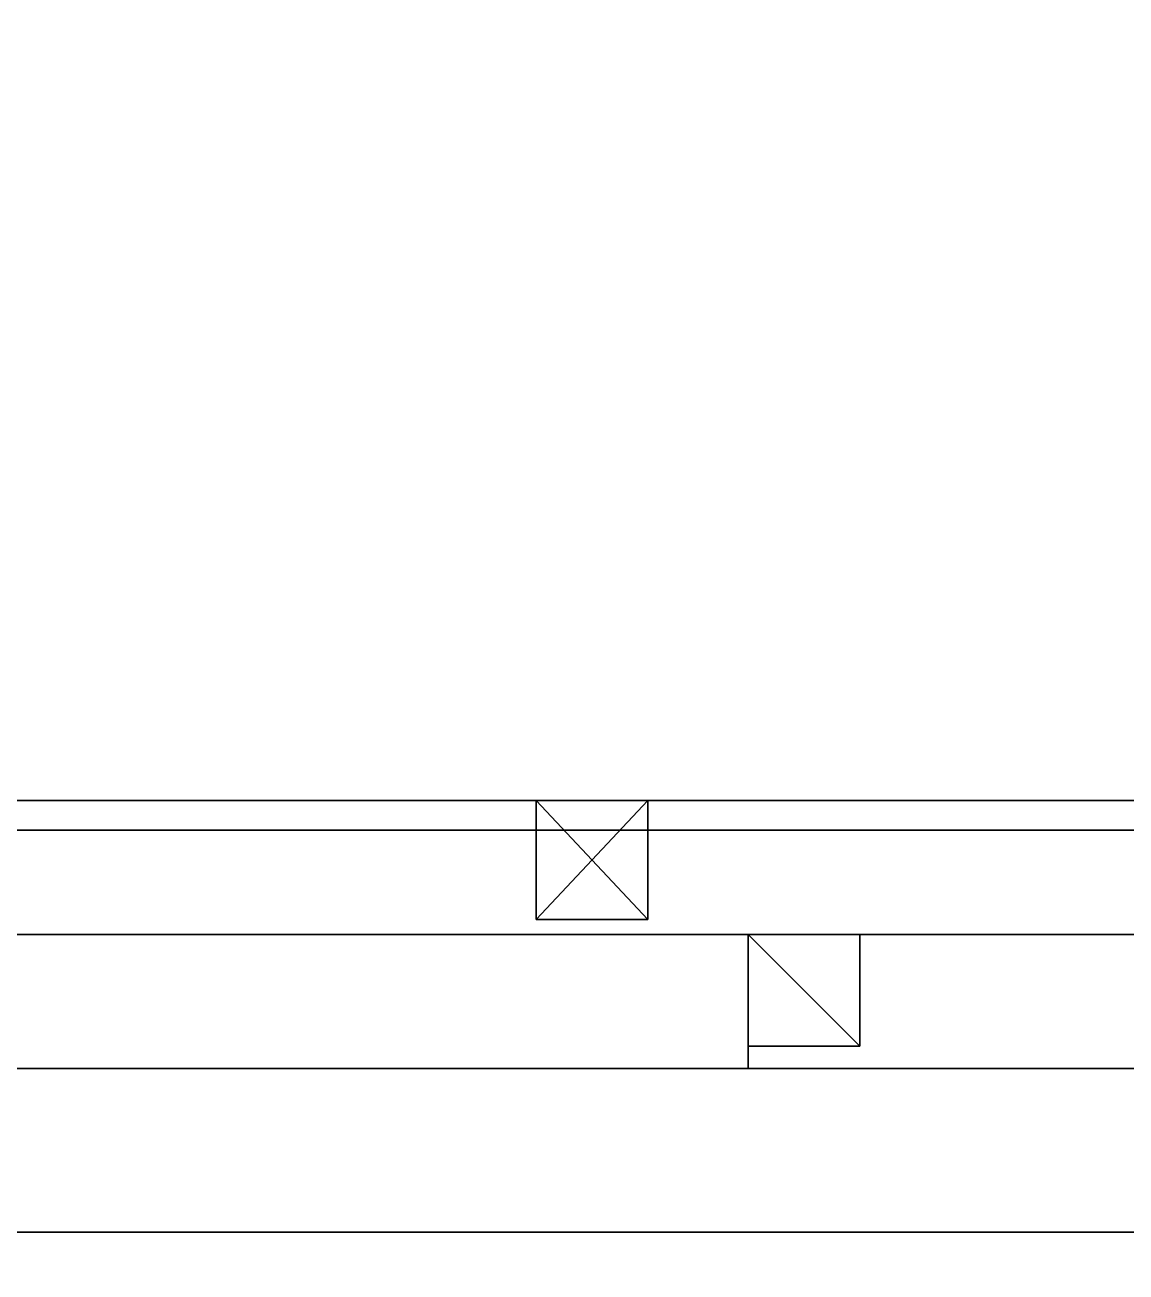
# Model space of a CAD drawing. Extents: x 0 to 7800, y -5130 to 1.
# Drawn here: x 6633.6 to 6781.4, y -764.3 to -596.8 of the extents above; entities that cross this region are included whole.
import ezdxf

# ---------------------------------------------------------------- set-up
doc = ezdxf.new("R2010")
doc.units = 0
for name, color, linetype in [('LAYER0', 7, 'CONTINUOUS'), ('LAYER2', 7, 'CONTINUOUS'), ('LAYER580', 7, 'CONTINUOUS'), ('LAYER581', 7, 'CONTINUOUS'), ('LAYER585', 7, 'CONTINUOUS'), ('LAYER604', 253, 'CONTINUOUS'), ('LAYER605', 253, 'CONTINUOUS'), ('LAYER606', 253, 'CONTINUOUS'), ('LAYER607', 253, 'CONTINUOUS'), ('LAYER608', 253, 'CONTINUOUS'), ('LAYER609', 253, 'CONTINUOUS'), ('LAYER611', 7, 'CONTINUOUS'), ('LAYER615', 253, 'CONTINUOUS'), ('LAYER621', 7, 'CONTINUOUS'), ('LAYER637', 253, 'CONTINUOUS'), ('LAYER639', 7, 'CONTINUOUS'), ('LAYER643', 253, 'CONTINUOUS'), ('LAYER649', 7, 'CONTINUOUS'), ('LAYER665', 253, 'CONTINUOUS'), ('LAYER666', 7, 'CONTINUOUS'), ('LAYER907', 2, 'CONTINUOUS')]:
    doc.layers.add(name, color=color, linetype=linetype)

msp = doc.modelspace()

# ---------------------------------------------------------------- linework, layer by layer
at = {"layer": 'LAYER0'}
for points, invisible_edges in [([(7199.692, -1929.002, -5), (5130.692, -289.002, -5), (7199.692, 0.998, -5), (7199.692, -1929.002, -5)], 7), ([(5130.692, -289.002), (7199.692, -1929.002), (5130.692, 0.998), (5130.692, -289.002)], 3), ([(5130.692, 0.998), (7199.692, -1929.002), (7199.692, 0.998), (5130.692, 0.998)], 3), ([(4825.692, -1929.002, -5), (5130.692, -289.002, -5), (7199.692, -1929.002, -5), (4825.692, -1929.002, -5)], 3), ([(5130.692, -289.002), (4825.692, -1929.002), (7199.692, -1929.002), (5130.692, -289.002)], 5)]:
    msp.add_3dface(points, dxfattribs=dict(at, invisible_edges=invisible_edges))
at = {"layer": 'LAYER580', "invisible_edges": 1}
for points in [[(7031.695, -149, 181), (6502.695, -719, 181), (6502.695, -149, 181), (7031.695, -149, 181)], [(6502.695, -719, 181), (7031.695, -149, 181), (7031.695, -719, 181), (6502.695, -719, 181)], [(7031.695, -719, 199), (6502.695, -149, 199), (6502.695, -719, 199), (7031.695, -719, 199)], [(6502.695, -149, 199), (7031.695, -719, 199), (7031.695, -149, 199), (6502.695, -149, 199)], [(7031.695, -719, 199), (6502.695, -719, 181), (7031.695, -719, 181), (7031.695, -719, 199)], [(6502.695, -719, 181), (7031.695, -719, 199), (6502.695, -719, 199), (6502.695, -719, 181)]]:
    msp.add_3dface(points, dxfattribs=at)
at = {"layer": 'LAYER581', "invisible_edges": 1}
for points in [[(6502.695, -149, 2379), (7031.695, -719, 2379), (7031.695, -149, 2379), (6502.695, -149, 2379)], [(7031.695, -719, 2379), (6502.695, -149, 2379), (6502.695, -719, 2379), (7031.695, -719, 2379)], [(6502.695, -719, 2361), (7031.695, -149, 2361), (7031.695, -719, 2361), (6502.695, -719, 2361)], [(7031.695, -149, 2361), (6502.695, -719, 2361), (6502.695, -149, 2361), (7031.695, -149, 2361)], [(6502.695, -719, 2361), (7031.695, -719, 2379), (6502.695, -719, 2379), (6502.695, -719, 2361)], [(7031.695, -719, 2379), (6502.695, -719, 2361), (7031.695, -719, 2361), (7031.695, -719, 2379)]]:
    msp.add_3dface(points, dxfattribs=at)
at = {"layer": 'LAYER585', "invisible_edges": 1}
for points in [[(6502.695, -173.6, 877), (7031.695, -719, 877), (7031.695, -173.6, 877), (6502.695, -173.6, 877)], [(7031.695, -719, 877), (6502.695, -173.6, 877), (6502.695, -719, 877), (7031.695, -719, 877)], [(6502.695, -719, 859), (7031.695, -173.6, 859), (7031.695, -719, 859), (6502.695, -719, 859)], [(7031.695, -173.6, 859), (6502.695, -719, 859), (6502.695, -173.6, 859), (7031.695, -173.6, 859)], [(6502.695, -719, 859), (7031.695, -719, 877), (6502.695, -719, 877), (6502.695, -719, 859)], [(7031.695, -719, 877), (6502.695, -719, 859), (7031.695, -719, 859), (7031.695, -719, 877)]]:
    msp.add_3dface(points, dxfattribs=at)
at = {"layer": 'LAYER604', "invisible_edges": 1}
for points in [[(6730.695, -719, 868.5), (6486.695, -719, 2377), (6730.695, -719, 2377), (6730.695, -719, 868.5)], [(6486.695, -719, 2377), (6730.695, -719, 868.5), (6486.695, -719, 868.5), (6486.695, -719, 2377)], [(6730.695, -719, 868.5), (6486.695, -737, 868.5), (6486.695, -719, 868.5), (6730.695, -719, 868.5)], [(6486.695, -737, 868.5), (6730.695, -719, 868.5), (6730.695, -737, 868.5), (6486.695, -737, 868.5)], [(6730.695, -737, 2377), (6486.695, -719, 2377), (6486.695, -737, 2377), (6730.695, -737, 2377)], [(6486.695, -719, 2377), (6730.695, -737, 2377), (6730.695, -719, 2377), (6486.695, -719, 2377)], [(6730.695, -737, 2377), (6730.695, -719, 868.5), (6730.695, -719, 2377), (6730.695, -737, 2377)], [(6730.695, -719, 868.5), (6730.695, -737, 2377), (6730.695, -737, 868.5), (6730.695, -719, 868.5)], [(6486.695, -737, 868.5), (6730.695, -737, 2377), (6486.695, -737, 2377), (6486.695, -737, 868.5)], [(6730.695, -737, 2377), (6486.695, -737, 868.5), (6730.695, -737, 868.5), (6730.695, -737, 2377)]]:
    msp.add_3dface(points, dxfattribs=at)
at = {"layer": 'LAYER605'}
for points in [[(6730.695, -719, 868.5), (6745.695, -734, 868.5), (6730.695, -734, 868.5), (6730.695, -719, 868.5)], [(6745.695, -719, 868.5), (6745.695, -734, 868.5), (6730.695, -719, 868.5), (6745.695, -719, 868.5)], [(6730.695, -719, 883.5), (6745.695, -719, 868.5), (6730.695, -719, 868.5), (6730.695, -719, 883.5)], [(6745.695, -719, 883.5), (6745.695, -719, 868.5), (6730.695, -719, 883.5), (6745.695, -719, 883.5)], [(6730.695, -734, 883.5), (6730.695, -719, 868.5), (6730.695, -734, 868.5), (6730.695, -734, 883.5)], [(6730.695, -719, 883.5), (6730.695, -719, 868.5), (6730.695, -734, 883.5), (6730.695, -719, 883.5)], [(6745.695, -734, 883.5), (6730.695, -719, 883.5), (6730.695, -734, 883.5), (6745.695, -734, 883.5)], [(6745.695, -719, 883.5), (6730.695, -719, 883.5), (6745.695, -734, 883.5), (6745.695, -719, 883.5)], [(6745.695, -734, 868.5), (6745.695, -719, 883.5), (6745.695, -734, 883.5), (6745.695, -734, 868.5)], [(6745.695, -719, 868.5), (6745.695, -719, 883.5), (6745.695, -734, 868.5), (6745.695, -719, 868.5)], [(6730.695, -734, 868.5), (6745.695, -734, 883.5), (6730.695, -734, 883.5), (6730.695, -734, 868.5)], [(6745.695, -734, 868.5), (6745.695, -734, 883.5), (6730.695, -734, 868.5), (6745.695, -734, 868.5)]]:
    msp.add_3dface(points, dxfattribs=at)
at = {"layer": 'LAYER606'}
for points in [[(6730.695, -719, 868.5), (6745.695, -734, 868.5), (6730.695, -734, 868.5), (6730.695, -719, 868.5)], [(6745.695, -719, 868.5), (6745.695, -734, 868.5), (6730.695, -719, 868.5), (6745.695, -719, 868.5)], [(6730.695, -719, 883.5), (6745.695, -719, 868.5), (6730.695, -719, 868.5), (6730.695, -719, 883.5)], [(6745.695, -719, 883.5), (6745.695, -719, 868.5), (6730.695, -719, 883.5), (6745.695, -719, 883.5)], [(6730.695, -734, 883.5), (6730.695, -719, 868.5), (6730.695, -734, 868.5), (6730.695, -734, 883.5)], [(6730.695, -719, 883.5), (6730.695, -719, 868.5), (6730.695, -734, 883.5), (6730.695, -719, 883.5)], [(6745.695, -734, 883.5), (6730.695, -719, 883.5), (6730.695, -734, 883.5), (6745.695, -734, 883.5)], [(6745.695, -719, 883.5), (6730.695, -719, 883.5), (6745.695, -734, 883.5), (6745.695, -719, 883.5)], [(6745.695, -734, 868.5), (6745.695, -719, 883.5), (6745.695, -734, 883.5), (6745.695, -734, 868.5)], [(6745.695, -719, 868.5), (6745.695, -719, 883.5), (6745.695, -734, 868.5), (6745.695, -719, 868.5)], [(6730.695, -734, 868.5), (6745.695, -734, 883.5), (6730.695, -734, 883.5), (6730.695, -734, 868.5)], [(6745.695, -734, 868.5), (6745.695, -734, 883.5), (6730.695, -734, 868.5), (6745.695, -734, 868.5)]]:
    msp.add_3dface(points, dxfattribs=at)
at = {"layer": 'LAYER607'}
for points in [[(6730.695, -719, 868.5), (6745.695, -734, 868.5), (6730.695, -734, 868.5), (6730.695, -719, 868.5)], [(6745.695, -719, 868.5), (6745.695, -734, 868.5), (6730.695, -719, 868.5), (6745.695, -719, 868.5)], [(6730.695, -719, 883.5), (6745.695, -719, 868.5), (6730.695, -719, 868.5), (6730.695, -719, 883.5)], [(6745.695, -719, 883.5), (6745.695, -719, 868.5), (6730.695, -719, 883.5), (6745.695, -719, 883.5)], [(6730.695, -734, 883.5), (6730.695, -719, 868.5), (6730.695, -734, 868.5), (6730.695, -734, 883.5)], [(6730.695, -719, 883.5), (6730.695, -719, 868.5), (6730.695, -734, 883.5), (6730.695, -719, 883.5)], [(6745.695, -734, 883.5), (6730.695, -719, 883.5), (6730.695, -734, 883.5), (6745.695, -734, 883.5)], [(6745.695, -719, 883.5), (6730.695, -719, 883.5), (6745.695, -734, 883.5), (6745.695, -719, 883.5)], [(6745.695, -734, 868.5), (6745.695, -719, 883.5), (6745.695, -734, 883.5), (6745.695, -734, 868.5)], [(6745.695, -719, 868.5), (6745.695, -719, 883.5), (6745.695, -734, 868.5), (6745.695, -719, 868.5)], [(6730.695, -734, 868.5), (6745.695, -734, 883.5), (6730.695, -734, 883.5), (6730.695, -734, 868.5)], [(6745.695, -734, 868.5), (6745.695, -734, 883.5), (6730.695, -734, 868.5), (6745.695, -734, 868.5)]]:
    msp.add_3dface(points, dxfattribs=at)
at = {"layer": 'LAYER608'}
for points in [[(6730.695, -719, 868.5), (6745.695, -734, 868.5), (6730.695, -734, 868.5), (6730.695, -719, 868.5)], [(6745.695, -719, 868.5), (6745.695, -734, 868.5), (6730.695, -719, 868.5), (6745.695, -719, 868.5)], [(6730.695, -719, 883.5), (6745.695, -719, 868.5), (6730.695, -719, 868.5), (6730.695, -719, 883.5)], [(6745.695, -719, 883.5), (6745.695, -719, 868.5), (6730.695, -719, 883.5), (6745.695, -719, 883.5)], [(6730.695, -734, 883.5), (6730.695, -719, 868.5), (6730.695, -734, 868.5), (6730.695, -734, 883.5)], [(6730.695, -719, 883.5), (6730.695, -719, 868.5), (6730.695, -734, 883.5), (6730.695, -719, 883.5)], [(6745.695, -734, 883.5), (6730.695, -719, 883.5), (6730.695, -734, 883.5), (6745.695, -734, 883.5)], [(6745.695, -719, 883.5), (6730.695, -719, 883.5), (6745.695, -734, 883.5), (6745.695, -719, 883.5)], [(6745.695, -734, 868.5), (6745.695, -719, 883.5), (6745.695, -734, 883.5), (6745.695, -734, 868.5)], [(6745.695, -719, 868.5), (6745.695, -719, 883.5), (6745.695, -734, 868.5), (6745.695, -719, 868.5)], [(6730.695, -734, 868.5), (6745.695, -734, 883.5), (6730.695, -734, 883.5), (6730.695, -734, 868.5)], [(6745.695, -734, 868.5), (6745.695, -734, 883.5), (6730.695, -734, 868.5), (6745.695, -734, 868.5)]]:
    msp.add_3dface(points, dxfattribs=at)
at = {"layer": 'LAYER609'}
for points in [[(6730.695, -719, 868.5), (6745.695, -734, 868.5), (6730.695, -734, 868.5), (6730.695, -719, 868.5)], [(6745.695, -719, 868.5), (6745.695, -734, 868.5), (6730.695, -719, 868.5), (6745.695, -719, 868.5)], [(6730.695, -719, 883.5), (6745.695, -719, 868.5), (6730.695, -719, 868.5), (6730.695, -719, 883.5)], [(6745.695, -719, 883.5), (6745.695, -719, 868.5), (6730.695, -719, 883.5), (6745.695, -719, 883.5)], [(6730.695, -734, 883.5), (6730.695, -719, 868.5), (6730.695, -734, 868.5), (6730.695, -734, 883.5)], [(6730.695, -719, 883.5), (6730.695, -719, 868.5), (6730.695, -734, 883.5), (6730.695, -719, 883.5)], [(6745.695, -734, 883.5), (6730.695, -719, 883.5), (6730.695, -734, 883.5), (6745.695, -734, 883.5)], [(6745.695, -719, 883.5), (6730.695, -719, 883.5), (6745.695, -734, 883.5), (6745.695, -719, 883.5)], [(6745.695, -734, 868.5), (6745.695, -719, 883.5), (6745.695, -734, 883.5), (6745.695, -734, 868.5)], [(6745.695, -719, 868.5), (6745.695, -719, 883.5), (6745.695, -734, 868.5), (6745.695, -719, 868.5)], [(6730.695, -734, 868.5), (6745.695, -734, 883.5), (6730.695, -734, 883.5), (6730.695, -734, 868.5)], [(6745.695, -734, 868.5), (6745.695, -734, 883.5), (6730.695, -734, 868.5), (6745.695, -734, 868.5)]]:
    msp.add_3dface(points, dxfattribs=at)
at = {"layer": 'LAYER611', "invisible_edges": 1}
for points in [[(6533.695, -701, 206), (7000.695, -719, 206), (6533.695, -719, 206), (6533.695, -701, 206)], [(7000.695, -719, 206), (6533.695, -701, 206), (7000.695, -701, 206), (7000.695, -719, 206)], [(7000.695, -701, 467.25), (6533.695, -719, 467.25), (7000.695, -719, 467.25), (7000.695, -701, 467.25)], [(6533.695, -719, 467.25), (7000.695, -701, 467.25), (6533.695, -701, 467.25), (6533.695, -719, 467.25)], [(6533.695, -701, 206), (7000.695, -701, 467.25), (7000.695, -701, 206), (6533.695, -701, 206)], [(7000.695, -701, 467.25), (6533.695, -701, 206), (6533.695, -701, 467.25), (7000.695, -701, 467.25)], [(6533.695, -719, 467.25), (7000.695, -719, 206), (7000.695, -719, 467.25), (6533.695, -719, 467.25)], [(7000.695, -719, 206), (6533.695, -719, 467.25), (6533.695, -719, 206), (7000.695, -719, 206)]]:
    msp.add_3dface(points, dxfattribs=at)
at = {"layer": 'LAYER615'}
for points in [[(6717.195, -717, 321.625), (6702.195, -717, 321.625), (6717.195, -701, 321.625), (6717.195, -717, 321.625)], [(6717.195, -701, 321.625), (6702.195, -717, 321.625), (6702.195, -701, 321.625), (6717.195, -701, 321.625)], [(6717.195, -701, 321.625), (6702.195, -701, 321.625), (6717.195, -701, 336.625), (6717.195, -701, 321.625)], [(6717.195, -701, 336.625), (6702.195, -701, 321.625), (6702.195, -701, 336.625), (6717.195, -701, 336.625)], [(6717.195, -701, 336.625), (6702.195, -701, 336.625), (6717.195, -717, 336.625), (6717.195, -701, 336.625)], [(6717.195, -717, 336.625), (6702.195, -701, 336.625), (6702.195, -717, 336.625), (6717.195, -717, 336.625)], [(6702.195, -717, 321.625), (6702.195, -717, 336.625), (6702.195, -701, 321.625), (6702.195, -717, 321.625)], [(6702.195, -701, 321.625), (6702.195, -717, 336.625), (6702.195, -701, 336.625), (6702.195, -701, 321.625)], [(6717.195, -701, 321.625), (6717.195, -701, 336.625), (6717.195, -717, 321.625), (6717.195, -701, 321.625)], [(6717.195, -717, 321.625), (6717.195, -701, 336.625), (6717.195, -717, 336.625), (6717.195, -717, 321.625)], [(6717.195, -717, 321.625), (6717.195, -717, 336.625), (6702.195, -717, 321.625), (6717.195, -717, 321.625)], [(6702.195, -717, 321.625), (6717.195, -717, 336.625), (6702.195, -717, 336.625), (6702.195, -717, 321.625)]]:
    msp.add_3dface(points, dxfattribs=at)
at = {"layer": 'LAYER621', "invisible_edges": 1}
for points in [[(7004.695, -233, 219.5), (6529.695, -705, 219.5), (6529.695, -233, 219.5), (7004.695, -233, 219.5)], [(6529.695, -705, 219.5), (7004.695, -233, 219.5), (7004.695, -705, 219.5), (6529.695, -705, 219.5)], [(7004.695, -705, 225.5), (6529.695, -233, 225.5), (6529.695, -705, 225.5), (7004.695, -705, 225.5)], [(6529.695, -233, 225.5), (7004.695, -705, 225.5), (7004.695, -233, 225.5), (6529.695, -233, 225.5)], [(7004.695, -705, 225.5), (6529.695, -705, 219.5), (7004.695, -705, 219.5), (7004.695, -705, 225.5)], [(6529.695, -705, 219.5), (7004.695, -705, 225.5), (6529.695, -705, 225.5), (6529.695, -705, 219.5)]]:
    msp.add_3dface(points, dxfattribs=at)
at = {"layer": 'LAYER637', "invisible_edges": 1}
for points in [[(6486.695, -719, 489.25), (7047.695, -719, 184), (6486.695, -719, 184), (6486.695, -719, 489.25)], [(7047.695, -719, 184), (6486.695, -719, 489.25), (7047.695, -719, 489.25), (7047.695, -719, 184)], [(6486.695, -737, 184), (7047.695, -719, 184), (7047.695, -737, 184), (6486.695, -737, 184)], [(7047.695, -719, 184), (6486.695, -737, 184), (6486.695, -719, 184), (7047.695, -719, 184)], [(6486.695, -719, 489.25), (7047.695, -737, 489.25), (7047.695, -719, 489.25), (6486.695, -719, 489.25)], [(7047.695, -737, 489.25), (6486.695, -719, 489.25), (6486.695, -737, 489.25), (7047.695, -737, 489.25)], [(7047.695, -737, 489.25), (6486.695, -737, 184), (7047.695, -737, 184), (7047.695, -737, 489.25)], [(6486.695, -737, 184), (7047.695, -737, 489.25), (6486.695, -737, 489.25), (6486.695, -737, 184)]]:
    msp.add_3dface(points, dxfattribs=at)
at = {"layer": 'LAYER639', "invisible_edges": 1}
for points in [[(6533.695, -701, 549.25), (7000.695, -719, 549.25), (6533.695, -719, 549.25), (6533.695, -701, 549.25)], [(7000.695, -719, 549.25), (6533.695, -701, 549.25), (7000.695, -701, 549.25), (7000.695, -719, 549.25)], [(7000.695, -701, 810.5), (6533.695, -719, 810.5), (7000.695, -719, 810.5), (7000.695, -701, 810.5)], [(6533.695, -719, 810.5), (7000.695, -701, 810.5), (6533.695, -701, 810.5), (6533.695, -719, 810.5)], [(6533.695, -701, 549.25), (7000.695, -701, 810.5), (7000.695, -701, 549.25), (6533.695, -701, 549.25)], [(7000.695, -701, 810.5), (6533.695, -701, 549.25), (6533.695, -701, 810.5), (7000.695, -701, 810.5)], [(6533.695, -719, 810.5), (7000.695, -719, 549.25), (7000.695, -719, 810.5), (6533.695, -719, 810.5)], [(7000.695, -719, 549.25), (6533.695, -719, 810.5), (6533.695, -719, 549.25), (7000.695, -719, 549.25)]]:
    msp.add_3dface(points, dxfattribs=at)
at = {"layer": 'LAYER643'}
for points in [[(6717.195, -717, 664.875), (6702.195, -717, 664.875), (6717.195, -701, 664.875), (6717.195, -717, 664.875)], [(6717.195, -701, 664.875), (6702.195, -717, 664.875), (6702.195, -701, 664.875), (6717.195, -701, 664.875)], [(6717.195, -701, 664.875), (6702.195, -701, 664.875), (6717.195, -701, 679.875), (6717.195, -701, 664.875)], [(6717.195, -701, 679.875), (6702.195, -701, 664.875), (6702.195, -701, 679.875), (6717.195, -701, 679.875)], [(6717.195, -701, 679.875), (6702.195, -701, 679.875), (6717.195, -717, 679.875), (6717.195, -701, 679.875)], [(6717.195, -717, 679.875), (6702.195, -701, 679.875), (6702.195, -717, 679.875), (6717.195, -717, 679.875)], [(6702.195, -717, 664.875), (6702.195, -717, 679.875), (6702.195, -701, 664.875), (6702.195, -717, 664.875)], [(6702.195, -701, 664.875), (6702.195, -717, 679.875), (6702.195, -701, 679.875), (6702.195, -701, 664.875)], [(6717.195, -701, 664.875), (6717.195, -701, 679.875), (6717.195, -717, 664.875), (6717.195, -701, 664.875)], [(6717.195, -717, 664.875), (6717.195, -701, 679.875), (6717.195, -717, 679.875), (6717.195, -717, 664.875)], [(6717.195, -717, 664.875), (6717.195, -717, 679.875), (6702.195, -717, 664.875), (6717.195, -717, 664.875)], [(6702.195, -717, 664.875), (6717.195, -717, 679.875), (6702.195, -717, 679.875), (6702.195, -717, 664.875)]]:
    msp.add_3dface(points, dxfattribs=at)
at = {"layer": 'LAYER649', "invisible_edges": 1}
for points in [[(7004.695, -233, 562.75), (6529.695, -705, 562.75), (6529.695, -233, 562.75), (7004.695, -233, 562.75)], [(6529.695, -705, 562.75), (7004.695, -233, 562.75), (7004.695, -705, 562.75), (6529.695, -705, 562.75)], [(7004.695, -705, 568.75), (6529.695, -233, 568.75), (6529.695, -705, 568.75), (7004.695, -705, 568.75)], [(6529.695, -233, 568.75), (7004.695, -705, 568.75), (7004.695, -233, 568.75), (6529.695, -233, 568.75)], [(7004.695, -705, 568.75), (6529.695, -705, 562.75), (7004.695, -705, 562.75), (7004.695, -705, 568.75)], [(6529.695, -705, 562.75), (7004.695, -705, 568.75), (6529.695, -705, 568.75), (6529.695, -705, 562.75)]]:
    msp.add_3dface(points, dxfattribs=at)
at = {"layer": 'LAYER665', "invisible_edges": 1}
for points in [[(6486.695, -719, 832.5), (7047.695, -719, 527.25), (6486.695, -719, 527.25), (6486.695, -719, 832.5)], [(7047.695, -719, 527.25), (6486.695, -719, 832.5), (7047.695, -719, 832.5), (7047.695, -719, 527.25)], [(6486.695, -737, 527.25), (7047.695, -719, 527.25), (7047.695, -737, 527.25), (6486.695, -737, 527.25)], [(7047.695, -719, 527.25), (6486.695, -737, 527.25), (6486.695, -719, 527.25), (7047.695, -719, 527.25)], [(6486.695, -719, 832.5), (7047.695, -737, 832.5), (7047.695, -719, 832.5), (6486.695, -719, 832.5)], [(7047.695, -737, 832.5), (6486.695, -719, 832.5), (6486.695, -737, 832.5), (7047.695, -737, 832.5)], [(7047.695, -737, 832.5), (6486.695, -737, 527.25), (7047.695, -737, 527.25), (7047.695, -737, 832.5)], [(6486.695, -737, 527.25), (7047.695, -737, 832.5), (6486.695, -737, 832.5), (6486.695, -737, 527.25)]]:
    msp.add_3dface(points, dxfattribs=at)
at = {"layer": 'LAYER666'}
for points, invisible_edges in [([(7031.695, -701, 2380), (5280.695, -719, 2380), (5280.695, -701, 2380), (7031.695, -701, 2380)], 1), ([(5280.695, -719, 2380), (7031.695, -701, 2380), (7049.695, -719, 2380), (5280.695, -719, 2380)], 3), ([(5280.695, -701, 2446), (7031.695, -701, 2380), (5280.695, -701, 2380), (5280.695, -701, 2446)], 1), ([(7031.695, -701, 2380), (5280.695, -701, 2446), (7031.695, -701, 2446), (7031.695, -701, 2380)], 1), ([(7049.695, -719, 2446), (5280.695, -701, 2446), (5280.695, -719, 2446), (7049.695, -719, 2446)], 1), ([(5280.695, -701, 2446), (7049.695, -719, 2446), (7031.695, -701, 2446), (5280.695, -701, 2446)], 3), ([(7049.695, -719, 2446), (5280.695, -719, 2380), (7049.695, -719, 2380), (7049.695, -719, 2446)], 1), ([(5280.695, -719, 2380), (7049.695, -719, 2446), (5280.695, -719, 2446), (5280.695, -719, 2380)], 1)]:
    msp.add_3dface(points, dxfattribs=dict(at, invisible_edges=invisible_edges))
at = {"layer": 'LAYER907'}
for points, invisible_edges in [([(7049.695, -759, 2446), (5280.695, -439, 2446), (7049.695, -149, 2446), (7049.695, -759, 2446)], 3), ([(5280.695, -439, 2657), (7049.695, -759, 2657), (5280.695, -149, 2657), (5280.695, -439, 2657)], 3), ([(5280.695, -149, 2657), (7049.695, -759, 2657), (7049.695, -149, 2657), (5280.695, -149, 2657)], 1), ([(3830.695, -759, 2446), (3880.695, -439, 2446), (7049.695, -759, 2446), (3830.695, -759, 2446)], 3), ([(3880.695, -439, 2657), (3830.695, -759, 2657), (7049.695, -759, 2657), (3880.695, -439, 2657)], 5), ([(7049.695, -759, 2446), (3880.695, -439, 2446), (5280.695, -439, 2446), (7049.695, -759, 2446)], 5), ([(3880.695, -439, 2657), (7049.695, -759, 2657), (5280.695, -439, 2657), (3880.695, -439, 2657)], 3), ([(7049.695, -759, 2657), (3830.695, -759, 2446), (7049.695, -759, 2446), (7049.695, -759, 2657)], 1), ([(3830.695, -759, 2446), (7049.695, -759, 2657), (3830.695, -759, 2657), (3830.695, -759, 2446)], 1)]:
    msp.add_3dface(points, dxfattribs=dict(at, invisible_edges=invisible_edges))

# ---------------------------------------------------------------- meshes
at = {"layer": 'LAYER2'}
mesh = msp.add_polymesh((14, 2), dxfattribs=at)
for k, corner in enumerate([(1175.695, -1705, 2657), (-0.0002, -1705, 2657), (1175.695, -204, 2657), (1175.695, -1705, 2657), (3880.695, -204, 2657), (1175.695, -204, 2657), (3880.695, -439, 2657), (3880.695, -204, 2657), (5280.695, -439, 2657), (3880.695, -439, 2657), (5280.695, -149, 2657), (5280.695, -439, 2657), (7049.695, -149, 2657), (5280.695, -149, 2657), (7049.695, -289, 2657), (7049.695, -149, 2657), (7649.695, -289, 2657), (7049.695, -289, 2657), (7649.695, -1684, 2657), (7649.695, -289, 2657), (7049.695, -1684, 2657), (7649.695, -1684, 2657), (7049.695, -1779, 2657), (7049.695, -1684, 2657), (3151.695, -1779, 2657), (7049.695, -1779, 2657), (3151.695, -1929, 2657), (7199.695, -1929, 2657)]):
    mesh.set_mesh_vertex(divmod(k, 2), corner)

doc.saveas('drawing.dxf')
